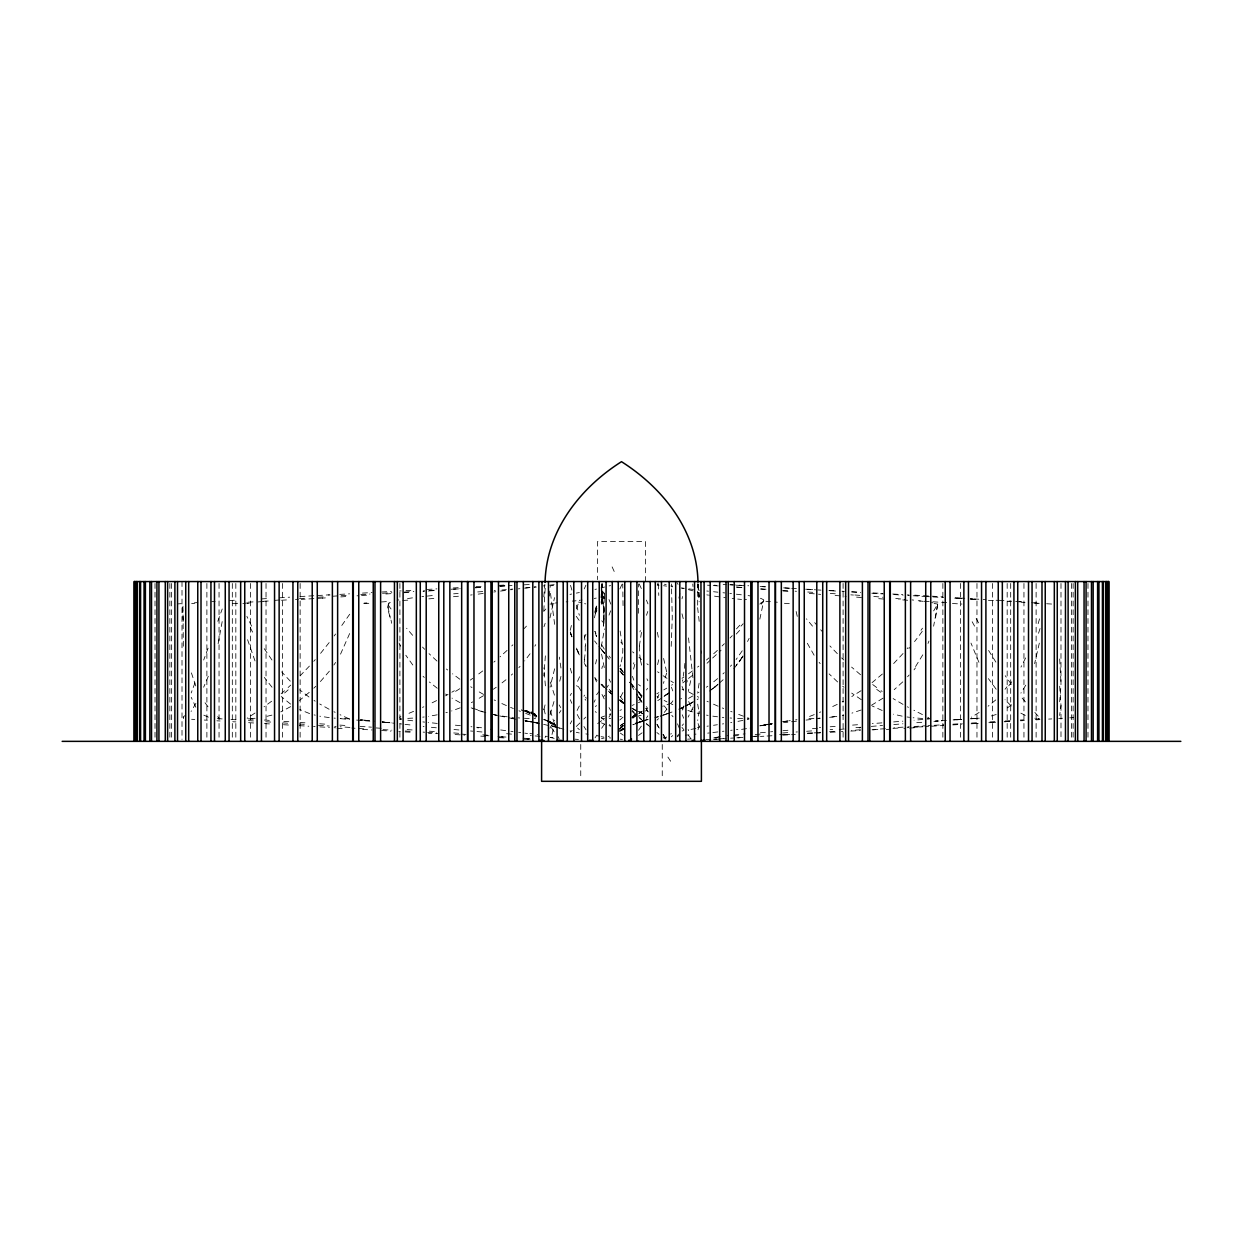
<?xml version="1.0" encoding="UTF-8"?>
<svg xmlns="http://www.w3.org/2000/svg" width="1243" height="1243" viewBox="0 0 1243 1243"><rect width="100%" height="100%" fill="white"/><g stroke="black" fill="none" stroke-linecap="round" stroke-linejoin="round"><path stroke-width="0.75" stroke-dasharray="5 3.75" d="M601.301 588.685L602.125 584.241M1059.689 686.214L1060.994 705.434L1059.642 715.455M1060.994 583.464L1060.978 685.514L1059.673 701.767M638.591 613.265L638.653 584.008M601.286 590.176L604.378 593.284L603.399 626.192L604.44 610.903M601.938 584.008L601.301 604.347M543.797 610.701L545.397 585.267M601.348 603.088L602.094 583.589L601.239 595.102M697.665 605.155L697.711 583.977M601.301 591.45L602.125 584.024M601.286 646.671L604.486 628.927M543.797 596.873L544.869 584.226M545.382 655.853L543.812 675.912M603.912 612.706L604.393 605.527M639.337 645.972L641.481 632.33M601.239 596.096L602.125 584.443M671.204 646.376L672.277 617.118L671.422 584.008M933.664 610.888L937.75 604.082L933.617 626.192M699.125 683.153L697.68 691.947M222.186 621.578L217.68 646.205M699.234 711.167L697.68 720.489M935.528 617.818L937.75 604.082M1039.334 643.097L1034.611 663.669M549.965 617.88L554.533 597.619M658.728 659.784L657.174 666.497M183.405 718.64L183.358 716.714M690.72 680.636L688.296 691.326M584.723 659.784L584.163 662.488M554.642 668.796L550.074 687.177M759.83 619.154L763.684 601.006L759.691 606.273M596.578 659.598L595.583 663.948M682.003 598.831L682.516 596.516M570.226 630.325L571.842 623.691M543.844 709.737L545.397 703.554M594.449 617.802L596.624 608.542L594.9 615.922M560.95 676.363L559.35 682.733M633.868 662.705L633.557 663.948M665.891 738L666.481 736.881M666.621 673.131L663.42 683.37M1039.552 618.843L1037.454 626.146M550.136 714.709L554.611 699.374M595.304 609.893L596.376 606.211M620.506 664.741L619.977 666.497M699.281 725.943L698.007 729.765M594.915 612.1L596.64 606.848M682.36 681.257L682.889 679.672M646.484 615.301L647.789 611.494M545.18 623.287L543.999 626.69M595.117 610.826L596.935 605.434M576.395 608.946L579.626 600.136M349.64 633.557L340.427 654.377M217.805 621.282L222.217 608.992M683.759 705.946L682.189 710.126M657.283 585.204L658.168 582.749M208.094 648.193L203.681 660.017M609.023 615.114L610.655 610.81M193.209 687.55L195.664 680.962M192.028 690.72L191.189 692.972M595.35 611.043L596.671 607.547M601.27 595.319L602.591 591.823L601.239 595.413M595.133 611.509L596.485 607.936M928.024 643.439L928.956 641.046M208.296 676.285L203.65 687.224M693.143 707.065L688.109 717.102M579.595 676.751L576.332 684.054M596.904 608.247L594.807 613.25L596.795 609.878M601.332 597.728L603.508 592.554M584.412 637.814L585.935 634.225M584.241 588.902L585.888 585.204M545.102 737.534L545.553 736.54M658.961 694.526L657.283 698.178M619.853 588.98L622.044 584.241M583.992 696.235L584.49 695.132M1025.63 657.92L1020.954 667.103M749.141 638.312L747.556 641.512M579.331 706.008L576.674 711.338M622.914 692.506L619.946 698.317M595.242 613.669L596.858 610.391M600.928 602.202L604.176 595.646A204.411 11.638 -1.2 0 1 600.54 597.075M570.257 723.846L571.858 720.754M195.897 703.336L191.096 711.431M601.519 600.524L604.114 595.646M922.772 654.843L915.034 667.413M601.41 601.472L604.176 596.438M1025.755 685.173L1020.907 693.097M534.863 646.205L535.749 644.651M570.211 695.505L571.485 693.299M549.888 728.149L554.658 720.241M647.805 715.859L646.422 718.159M742.553 656.786L736.307 665.254M742.988 655.916L739.989 660.825L742.91 656.32M610.733 714.29L608.946 717.118M646.5 689.958L647.541 688.265M560.904 710.514L559.288 713.016M742.257 650.788L736.089 659.551M671.748 702.559L672.883 700.834M335.579 662.457L333.87 665.021M604.424 724.125L601.643 728.274M641.341 726.114L638.296 730.589M921.016 630.294L922.477 628.166M349.718 614.213L341.25 626.239M530.046 653.771L524.686 660.934M596.951 735.11L595.055 737.798M1011.755 681.801L1007.467 687.55M334.181 635.934L335.594 634.023M603.818 696.437L604.704 695.257M641.963 696.515L638.28 701.207M329.162 642.584L320.414 653.554M683.464 723.939L682.174 725.57M733.821 668.75L740.735 659.8L736.058 665.487M329.395 671.142L319.793 682.252M666.87 709.24L664.213 712.441M907.172 648.66L907.98 647.681M543.719 611.463L545.832 608.992M907.592 676.767L909.146 674.98M595.49 706.645L596.438 705.542M315.24 659.629L313.749 661.323M903.055 653.507L893.484 663.731M740.999 626.146L743.159 623.722M730.402 666.341L731.583 665.021M518.859 667.646L520.056 666.341M309.414 666.093L300.2 675.71M736.244 634.07L741.248 628.678M730.029 637.985L732.251 635.655M583.806 719.091L585.764 717.102M656.988 720.132L658.495 718.625M724.389 643.688L722.09 645.956M511.743 645.956L512.893 644.822M579.891 722.975L576.022 726.735M902.775 681.863L894.183 689.679M619.713 729.144L622.401 726.067M632.081 717.118L636.198 713.125M315.815 686.276L313.795 688.202M620.071 728.538L622.774 725.959M570.382 732.127L572.246 730.356M1011.414 704.703L1004.919 710.002M722.944 673.908L724.234 672.681M290.691 685.126L288.096 687.55M507.097 650.4L499.981 656.863M707.049 663.249L711.26 659.334M712.659 658.029L721.064 650.198M511.308 675.104L512.598 673.908M717.397 650.4L712.612 654.735M620.288 728.507L623.131 725.912M622.992 717.149L619.791 720.008M672.712 735.561L671.313 736.819M620.537 727.901L623.333 725.399M631.739 717.91L634.551 715.409M718.128 684.178L714.772 687.115L717.537 684.675M719.386 683.06L724.436 678.554M995.752 699.933L988.123 706.195M309.243 692.351L299.516 700.446M284.585 690.72L281.12 693.703M882.39 674.017L872.058 682.64M714.772 687.115L717.382 684.877M619.278 729.144L623.706 725.368M632.547 717.832L636.96 714.072M708.945 657.92L706.459 660.017M493.859 662.115L495.102 661.074M717.615 678.616L713.482 681.972M632.609 717.599L636.991 713.979M505.963 679.75L500.463 684.116M632.858 718.252L637.317 714.787M638.793 713.637L641.761 711.338L638.7 713.373M682.795 682.889L687.068 679.564M688.498 678.46L692.786 675.135M697.572 667.103L698.846 666.124M709.504 691.077L715.595 686.431L709.737 690.782M482.735 670.94L476.364 675.71M271.642 701.238L264.044 706.785M642.103 732.811L638.529 735.436M692.429 670.94L688.467 673.799M472.697 678.367L470.289 680.107M664.042 696.437L669.993 692.196M496.252 687.224L493.393 689.228M706.366 687.224L707.811 686.214M669.635 692.32L663.467 696.639L669.464 692.491M683.899 677.015L682.019 678.305M883.089 698.131L871.281 705.371M255.033 713L247.186 718.252M620.381 725.601L623.427 723.566M632.594 717.444L637.177 714.399M861.042 690.72L851.797 696.546M620.459 725.555L623.566 723.504M632.905 717.304L637.566 714.212M639.12 713.187L642.227 711.12M697.152 699.623L698.302 698.846M657.765 700.617L662.566 697.494M979.127 712.457L971.342 717.227M671.624 685.173L672.587 684.567M697.463 693.097L698.97 692.149M483.465 695.707L476.768 699.685M290.644 706.645L280.747 711.882M454.332 690.72L451.815 692.227M620.366 730.635L623.675 728.631M619.402 731.164L622.432 729.346M688.824 704.501L693.563 701.673M666.745 688.156L663.809 689.881M692.786 695.94L688.544 698.395M688.979 704.268L693.641 701.549M687.426 705.169L692.289 702.388M448.055 694.417L445.538 695.847M658.852 692.662L656.848 693.749M471.33 702.637L472.697 701.922M842.164 701.875L843.391 701.238M619.869 731.272L623.209 729.532M761.369 603.306L759.784 604.051M680.014 708.79L683.339 707.065M685.002 706.21L689.989 703.631L685.111 706.148M436.604 700.586L428.944 704.377M837.238 704.377L829.702 707.951M678.756 709.209L683.961 706.785M635.732 723.612L642.196 720.629M422.527 707.376L423.816 706.785M638.374 702.715L640.456 701.782M389.121 603.306C385.439 607.936 391.079 617.181 391.623 623.287M413.577 711.353L405.933 714.601M632.081 705.449L634.179 704.548M819.463 712.457L820.753 711.913M635.919 723.675L641.108 721.499M399.609 717.227L400.868 716.714M641.264 721.344L632.858 724.731L647.261 719.821L635.266 723.286M619.698 730.294L623.287 728.849M814.243 714.601L806.334 717.739M460.143 707.842L451.629 710.98M667.382 713.839L672.121 711.944L660.188 716.154L666.916 713.839M619.977 710.343L621.5 709.737M861.166 710.002L851.952 713.109M996.171 714.507L988.449 716.791M609.256 714.368L610.795 713.808M604.642 716.046L601.565 717.149M663.42 715.098L666.87 713.886M654.859 717.568L658.433 716.496M271.906 715.113L264.277 716.978M445.88 712.705L447.325 712.301M648.24 719.542L644.527 720.583L647.945 719.666M635.593 723.271L641.217 721.779M682.127 730.993L683.945 730.527M604.176 738L602.7 738.373A603.539 34.928 -0.6 0 1 601.503 738.637M600.944 587.955L604.626 587.022M656.661 717.289L658.231 716.9M609.101 585.919L610.608 585.546M596.485 589.058L594.946 589.431M642.724 720.66L647.898 719.402M748.954 719.091L747.307 719.464M569.978 594.387L571.671 594.014M437.179 714.818L428.509 716.372M742.894 720.412L736.074 721.732M842.381 715.393L843.764 715.113M759.659 725.85L762.487 725.29M768.283 724.172L764.383 724.918L771.934 724.001L760.592 725.663L765.346 724.731M576.364 593.097L579.362 592.554M770.318 723.799L772.416 723.426M697.463 727.714L699.141 727.435M730.682 722.68L731.785 722.494M638.716 715.688L641.155 715.284M760.53 725.819L771.794 724.032L760.592 725.663M782.639 721.732L787.627 720.987M722.432 723.985L723.659 723.799M783.074 721.67L791.527 720.412M836.819 716.372L829.765 717.32M707.034 726.223L708.324 726.036M717.397 724.731L713.529 725.29M788.917 720.8L790.222 720.598M829.609 717.351L838.217 716.154M493.782 592.01L495.771 591.73M795.567 719.852L796.949 719.666M736.477 729.594L737.876 729.408M483.17 593.455L477.514 594.201M500.509 591.093L506.181 590.363M730.713 730.34L732.174 730.154M510.64 589.803L512.147 589.617M422.744 717.149L424.174 716.978M722.432 731.366L723.97 731.179M796.499 721.158L783.51 722.696M717.848 731.925L712.441 732.578M713.917 737.627L718.625 737.068M518.3 588.871L519.869 588.685M524.546 588.141L529.254 587.582M543.331 585.919L544.885 585.733M549.515 585.189L554.129 584.63M472.185 594.853L470.584 595.04M533.962 587.022L535.531 586.836M707.702 733.137L709.302 732.95M764.383 724.918L772.027 724.032M806.008 720.07L813.621 719.231M247.295 603.492L249.19 603.306M554.114 603.678L550.043 604.082M979.313 718.19L970.643 718.718L976.47 718.423M663.84 737.627L665.875 737.441M760.405 732.764L766.511 732.205M255.11 718.283L247.264 718.734L253.681 719.277M816.931 718.516L820.256 718.221M782.966 730.713L791.387 729.967M770.598 731.832L772.649 731.645M927.123 719.091L929.267 718.905M525.68 587.955L529.953 587.582M534.226 587.209L536.37 587.022M922.819 719.464L914.056 720.225M510.655 589.244L512.815 589.058M506.321 589.617L501.939 589.99M551.379 585.733L553.539 585.546M494.155 590.643L495.273 590.549M893.655 721.919L902.853 721.173M871.296 726.409L882.546 725.477M893.795 724.545L902.931 723.799M453.617 593.828L458.185 593.455M860.917 727.248L853.801 727.808M482.688 591.559L476.861 592.01M819.386 727.621L820.566 727.528M881.893 722.867L872.275 723.612M921.747 722.307L914.599 722.867M830.2 726.782L837.596 726.223M933.897 721.36L941.324 720.8M852.558 725.104L860.016 724.545M953.07 719.915L961.585 719.277M953.909 719.852L959.006 719.464M830.138 729.594L832.701 729.408M970.659 718.811L974.838 718.516L971.187 718.765M390.861 593.641L382.953 594.201M403.773 592.74L411.449 592.181M423.024 591.373L424.314 591.28M428.229 591L436.122 590.456M782.748 732.95L790.75 732.391M796.064 732.018L797.385 731.925M806.645 731.272L814.553 730.713M738.016 737.814L743.314 737.441L736.819 737.829M453.571 589.244L458.993 588.871M475.339 587.768L483.527 587.209M412.723 718.097L405.638 718.501M961.802 719.417L954.717 719.915L962.035 719.402M499.872 586.106L505.295 585.733M946.327 720.412L935.218 721.158L942.318 720.707M368.814 603.306L360.128 603.865M183.327 646.205L182.939 604.051M191.64 603.492L194.561 603.306M715.315 737.441L718.236 737.254M860.576 729.781L851.657 730.34M807.562 733.137L816.325 732.578M819.261 732.391L820.722 732.298M829.532 731.739L836.896 731.272M1020.285 720.039L1023.3 719.852M1035.279 719.091L1039.381 718.827L1034.782 718.19M818.298 718.283L819.743 718.19M989.941 721.919L996.047 721.546M1005.183 720.987L1011.243 720.598M919.385 726.969L922.353 726.782M925.32 726.611L928.583 726.409M931.458 726.223L943.732 725.477M952.822 724.918L961.927 724.358M971.078 723.799L974.761 723.581M360.765 594.574L370.01 594.014M450.991 589.244L460.159 588.685M475.416 587.768L481.507 587.395M499.81 586.292L505.917 585.919M508.977 585.733L512.023 585.546M524.266 584.816L530.404 584.443M429.441 590.549L435.625 590.176M913.978 726.502L924.885 725.85M927.993 725.663L931.116 725.477M934.239 725.29L943.592 724.731M903.117 727.155L893.872 727.714M907.763 726.875L909.317 726.782M952.915 724.172L962.237 723.612M971.513 723.053L977.666 722.68M713.187 739.228L716.9 739.01M872.011 729.827L875.616 729.61M1058.694 718.485L1062.563 718.252M1069.772 717.817L1073.377 717.599M872.866 729.781L880.976 729.299M907.157 727.714L908.695 727.621M995.643 722.307L989.475 722.68M1004.919 721.732L1011.134 721.36M1020.472 720.8L1024.387 720.552M1036.087 719.852L1039.956 719.619M1048.641 719.091L1051.78 718.905M913.31 727.341L922.492 726.782M974.124 723.612L978.257 723.364M328.385 595.04L330.017 594.946M423.241 590.907L424.795 590.829M382.487 593.284L391.887 592.74M404.457 592.01L413.872 591.466M718.765 738.901L724.016 738.591M730.651 738.187L733.805 738M760.405 736.431L763.839 736.229M767.086 736.027L771.95 735.747M807.499 733.65L820.225 732.904M830.324 732.298L838.217 731.832M841.371 731.645L842.94 731.552M850.834 731.086L860.28 730.527M339.79 594.387L349.532 593.828M362.459 593.097L372.123 592.554M381.772 592.01L391.452 591.466M399.516 591L401.147 590.907M405.995 590.643L410.874 590.363M427.126 589.431L436.899 588.871M453.213 587.955L459.739 587.582M476.038 586.649L482.564 586.292M498.863 585.36L505.373 585.002M237.724 603.306L231.167 603.678M609.225 718.454L610.764 718.392M813.932 718.501L806.614 718.718M400.013 718.687L401.411 718.64M604.611 718.609L601.534 718.687M349.687 718.827L340.178 718.501M747.261 718.718L748.814 718.734M929.717 718.734L927.402 718.687M533.993 718.64L535.578 718.687M222.14 718.905L217.339 718.64M742.599 718.609L736.353 718.361M529.223 718.501L524.468 718.283M851.812 591.73L860.001 592.181M873.099 592.911L882.918 593.455M922.71 718.501L913.154 717.739M723.177 584.443L726.44 584.63M729.688 584.816L732.95 585.002M736.198 585.189L742.708 585.546M762.223 586.649L765.47 586.836M784.97 587.955L791.465 588.327M807.717 589.244L814.227 589.617M828.91 590.456L837.083 590.907M892.738 594.014L902.511 594.574M841.977 591.186L843.624 591.28M907.39 594.853L909.006 594.946M1034.238 603.026L1039.863 603.352M1046.606 603.741L1051.873 604.051M952.433 603.492L961.989 604.051M264.448 723.612L270.788 723.985M283.451 724.731L289.79 725.104M299.283 725.663L308.777 726.223M313.531 726.502L315.116 726.596M319.871 726.875L329.379 727.435M730.387 584.692L748.706 585.779M760.172 586.463L766.325 586.836M783.603 587.877L790.999 588.327M791.698 588.359L796.406 588.654M805.619 589.198L815.594 589.803M817.723 589.943L821.001 590.13M954.795 598.287L961.088 598.66M970.876 599.25L979.453 599.763M988.418 600.307L995.907 600.757M1007.591 601.441L1011.01 601.643M1021.435 602.265L1025.024 602.482M497.977 736.695L504.223 737.068M523.039 738.187L526.193 738.373M248.6 722.68L254.939 723.053M334.134 727.714L335.719 727.808M362.63 729.408L372.092 729.967M381.539 730.527L390.97 731.086M398.817 731.552L400.386 731.645M405.094 731.925L412.94 732.391M191.608 719.277L194.778 719.464M204.256 720.039L207.41 720.225M216.903 720.8L220.073 720.987M232.736 721.732L235.906 721.919M428.602 733.323L431.725 733.51M830.588 590.72L836.85 591.093M842.847 591.466L844.339 591.559M851.641 591.994L860.731 592.554M871.778 593.222L883.229 593.921M893.841 594.574L903.117 595.133M907.81 595.428L909.379 595.521M913.17 595.754L925.258 596.485M926.128 596.547L929.531 596.749M829.299 590.643L830.821 590.736M932.918 596.951L943.577 597.603M423.133 732.111L424.624 732.205M427.623 732.391L436.619 732.95M405.218 730.993L412.676 731.459M382.999 729.594L391.84 730.154M499.049 737.627L505.031 738M795.116 591.186L796.499 591.28M807.748 592.01L816.231 592.554M339.867 725.104L348.537 725.663M319.746 723.799L328.338 724.358M360.082 726.409L371.502 727.155M230.965 719.464L236.823 719.852M248.46 720.598L254.225 720.987M782.655 590.363L790.936 590.907M830.293 593.455L835.871 593.828M299.967 722.494L308.388 723.053M265.691 721.732L271.378 722.105M282.658 722.867L291.017 723.426M349.936 727.435L340.209 726.782M718.236 585.919L712.876 585.546M707.5 585.189L710.188 585.36M730.092 717.988L731.645 718.097M288.842 721.732L280.592 721.173M299.314 723.985L307.534 724.545M318.426 725.29L329.271 726.036M334.724 726.409L336.092 726.502M736.959 587.209L742.304 587.582M761.011 588.871L766.387 589.244M264.339 720.039L272.435 720.598M853.475 595.04L850.818 594.853M407.16 729.594L412.427 729.967M518.176 717.864L519.745 717.988M550.338 737.441L552.902 737.627M429.332 731.179L437.054 731.739M453.695 732.95L458.745 733.323M1035.559 603.492L1038.029 603.678M784.426 603.306L789.305 603.678M334.056 718.097L335.268 718.19M382.269 722.121L391.172 722.867M714.212 585.189L716.403 585.36M736.229 587.022L742.863 587.582M356.632 720.07L369.824 721.158M501.566 736.695L505.994 737.068M760.53 589.058L764.896 589.431M385.734 722.307L389.37 722.68L384.103 722.23L394.699 723.255M818.484 594.201L820.629 594.387M470.569 730.993L472.713 731.179M477.001 731.552L483.465 732.111M782.981 591L791.107 591.73M814.289 593.828L806.117 593.097M340.66 718.672L349.469 719.448M458.962 729.967L452.809 729.408M360.688 719.852L362.692 720.039M460.33 725.663L452.499 724.918M360.268 719.806L368.627 720.598M364.681 720.225L374.454 721.173M722.245 717.32L723.814 717.475M511.914 717.32L513.468 717.475M470.973 726.689L471.92 726.782M437.272 723.426L428.167 722.494M476.582 727.248L481.973 727.808M383.885 722.105L382.036 721.919L389.37 722.68M436.34 727.808L429.177 727.062M723.022 592.74L724.747 592.911M717.848 592.181L713.544 591.73M422.884 721.919L424.624 722.105M399.935 723.799L401.644 723.985M706.801 591L708.463 591.186M729.843 593.455L731.505 593.641M405.032 724.358L413.313 725.29M423.195 726.409L424.034 726.502M412.738 720.8L406.259 720.039M736.384 594.201L742.444 594.946M697.976 589.99L699.545 590.176M329.24 717.631L319.808 716.201M657.594 585.002L659.101 585.189M663.607 585.733L666.605 586.106M693.376 589.431L688.855 588.871M400.013 719.277L401.551 719.464M671.065 586.649L672.556 586.836M681.428 587.955L684.396 588.327M500.665 729.967L506.569 730.713M717.537 716.791L712.829 716.154M507.237 716.791L501.038 715.906M609.303 737.814L610.733 738M510.873 731.272L513.002 731.552M518.642 732.298L520.724 732.578M909.519 717.32L907.064 716.978M603.756 737.068L601.099 736.695M524.841 733.137L527.498 733.51M526.053 721.08L535.531 722.416M537.427 722.696L525.105 720.893L532.765 722.167M934.083 603.492L937.548 604.051M584.567 603.678L585.733 603.865M534.661 722.478L540.441 723.752M706.552 715.113L708.122 715.393M511.184 718.361L516.498 719.324L494.761 714.958M543.673 724.374L558.154 727.776M902.154 716.154L893.453 714.181M493.378 714.507L494.9 714.818M532.579 722.012L524.468 720.66L539.369 723.442L534.272 722.369M579.254 732.95L576.27 732.298M707.718 595.04L706.847 594.853M550.152 737.441L554.176 738.373M681.754 588.141L683.417 588.514M670.987 585.733L672.618 586.106M493.859 714.632L497.355 715.424L494.061 714.663M664.461 584.241L666.17 584.63M570.91 731.086L570.117 730.9M688.265 589.617L692.988 590.829M697.168 713.109L698.737 713.482M314.091 714.896L315.225 715.176M692.506 711.882L687.907 710.499M543.642 719.666L545.553 720.225M482.812 711.882L476.955 710.002M485.827 712.736L470.274 707.314M558.06 727.528L550.68 725.29L557.361 727.326M559.07 727.839L564.198 729.408M208.42 717.149L203.712 715.113M697.447 592.181L699.125 592.74M609.039 725.663L610.733 726.223M309.6 713.575L299.781 709.582M534.599 716.714L536.028 717.227M747.556 717.739L748.97 718.252M681.848 708.401L683.355 708.961M604.611 724.172L601.41 722.867M743.361 716.186L736.338 713.544M530.31 715.145L524.608 713M730.713 711.353L732.111 711.913M518.968 710.794L520.366 711.353M471.19 707.842L472.62 708.401M882.204 710.499L872.275 706.008M549.919 721.732L554.611 724.172L544.154 719.433M722.307 707.951L723.706 708.541M513.359 708.541L510.578 707.376M546.982 720.552L552.078 722.68L546.982 720.427M718.112 706.195L712.534 703.756M506.414 705.589L500.929 703.134M530.031 712.954L523.241 709.971L535.438 715.502M531.724 713.715L536.805 715.952L531.616 713.529M1025.304 715.393L1020.767 713.109M348.91 718.765L340.085 714.725M671.375 704.035L672.836 704.703M706.987 701.238L708.37 701.875M530.046 712.721L524.779 710.266L529.906 712.705M544.077 719.262L554.611 724.172M546.982 720.847L555.512 724.918L546.92 720.676M494.139 699.933L495.506 700.586M927.729 717.227L928.785 717.739M638.607 711.586L644.915 714.678L638.312 711.4M531.429 713.047L536.588 715.595M631.724 708.137L636.665 710.592M333.932 711.726L335.144 712.332M922.446 714.601L913.885 710.235M697.339 696.546L698.706 697.23M531.274 713.031L536.277 715.564M549.624 722.292L554.627 724.824L549.577 722.136M667.009 701.922L664.135 700.446M531.134 712.472L536.168 715.098M460.003 702.637L452.032 698.131M329.1 709.24L319.715 703.973M693.268 694.417L687.892 691.465M531.041 712.457L535.919 715.067M547.324 721.173L555.481 725.539M907.374 706.785L908.478 707.376M483.543 694.417L477.094 690.72M903.008 704.377L893.127 698.597M547.355 720.924L555.481 725.492M531.072 711.773L535.873 714.492M547.044 720.816L555.015 725.337M657.065 696.531L658.479 697.339M633.044 709.054L637.519 711.649L632.967 708.976M622.929 702.124L619.9 700.244L622.479 702.466M620.241 700.322L623.163 702.186M470.74 686.742L471.998 687.55M314.044 700.446L315.178 701.176M861.337 699.685L851.688 693.097M445.553 694.029L446.843 694.884M673.38 682.64L670.832 680.962M667.009 678.367L663.14 675.71M881.085 690.72L882.173 691.465M623.287 735.188L620.366 733.106M290.582 704.097L281.229 696.546M638.482 684.536L640.471 685.95M308.979 697.012L299.734 689.865M657.594 671.764L658.961 672.743M620.071 700.555L622.867 702.559M459.848 679.237L452.53 673.799M876.688 687.55L871.312 683.479M437.256 688.234L429.348 681.972M620.008 699.825L622.727 701.969M621.096 701.114L624.281 703.554L620.179 700.244M646.888 663.762L648.224 664.803M608.417 691.186L611.292 693.454M663.374 737.705L664.803 738.824M446.423 669.029L447.635 669.993M842.661 686.214L843.935 687.224M659.07 734.271L656.894 732.515M639.586 718.252L644.977 722.603M646.313 723.69L650.353 726.953M609.365 724.607L610.437 725.477M641.574 659.505L638.964 657.329M860.544 674.747L851.595 667.103M219.918 718.765L217.587 716.714M648.085 725.151L646.609 723.877M837.627 681.972L829.128 673.908M632.594 651.798L633.852 652.917M436.992 661.074L429.037 653.663M609.505 692.165L611.696 694.138L609.21 691.714M623.504 703.647L620.645 701.068L623.147 703.46M604.145 720.101L601.115 717.32M631.926 711.276L637.038 715.937M577.607 728.056L579.393 729.688M641.481 719.293L638.576 716.605M1011.274 706.008L1005.012 699.685M619.651 699.793L623.8 703.662M600.99 684.101L606.18 688.979M843.842 660.017L841.651 657.92M423.071 676.285L424.298 677.466M623.287 671.997L619.822 668.594M604.222 686.897L601.736 684.473L607.081 689.849M634.287 712.441L632.174 710.312M601.798 685.188L604.145 687.55M837.331 653.663L829.92 645.956M290.303 681.148L281.633 671.888M424.671 649.297L422.527 647.075M595.319 711.555L596.267 712.534M601.752 620.754L603.896 623.116M629.579 682.174L634.505 687.581M1034.875 712.457L1039.599 717.739M631.895 684.66L634.381 687.426M620.925 672.37L623.349 675.104L619.9 671.034L623.535 675.213M272.031 687.224L264.355 677.466M1025.397 701.875L1020.845 696.546M638.358 692.475L640.86 695.412L638.529 692.662M630.387 682.997L633.883 687.146M812.502 626.146L806.474 618.843M594.9 677.823L597.075 680.449M671.826 715.331L673.084 716.838M681.956 727.419L683.852 729.719M601.783 650.027L604.207 652.995M622.774 699.871L620.086 696.5M208.016 706.785L203.417 700.586M604.968 653.771L598.986 646.36L604.611 653.336M606.164 655.247L610.297 660.39M609.319 689.368L611.338 691.916L609.21 689.166M666.776 709.116L664.228 705.884M996.171 689.228L988.403 678.616M412.8 665.021L405.808 655.232M629.921 682.5L634.318 688.109M688.311 735.25L691.512 739.461M819.137 662.317L820.194 663.669M610.468 657.889L609.039 656.009M594.605 640.953L596.951 644.045M271.968 660.017L263.904 648.193M391.048 608.992L387.459 604.082L390.255 618.128M585.002 699.156L585.795 700.229M1011.336 684.303L1005.23 675.71M576.239 616.295L579.549 620.91M554.145 731.816L550.167 725.617M623.271 729.719L620.241 725.368M622.681 672.183L620.49 669.029L622.572 672.043M995.907 662.115L987.859 649.297M638.793 697.432L641.854 702.093M662.97 734.582L665.067 737.814M814.118 655.232L806.334 641.512M641.839 701.984L636.758 694.107L641.963 702.217M646.142 708.681L648.224 711.928M622.712 671.562L620.677 668.392L623.427 672.805M604.331 649.172L601.286 644.092M586.028 729.843L583.961 726.518M631.895 686.447L633.852 689.585M195.85 707.251L191.22 697.339M584.35 663.42L586.168 666.372L584.21 663.078M656.832 724.234L658.65 727.233M663.342 734.877L666.45 739.958M657.283 724.98L657.967 726.114M657.314 724.871L659.272 728.103M663.187 734.582L666.124 739.43M560.702 707.609L559.148 704.936M610.686 710.452L609.008 707.593M647.805 708.883L646.5 706.521M974.574 626.146L971.902 621.282M579.564 718.92L576.379 712.923M610.655 682.205L609.054 679.175M604.207 698.892L601.255 692.972M576.721 685.483L577.327 686.68M400.634 646.205L399.081 643.097M641.419 696.966L638.436 690.844M251.599 626.146L246.891 616.388M646.919 678.802L647.883 680.776M978.925 662.317L970.985 643.097M639.213 583.977L641.512 588.902M576.659 649.25L579.813 656.055L576.41 647.898M688.669 701.487L692.537 709.955M255.001 660.934L247.093 638.312M571.827 703.305L570.319 699.747M595.04 631.304L595.972 633.479M683.557 690.083L682.05 686.462M576.488 648.085L579.3 654.828M646.422 600.12L647.96 603.896M682.252 714.772L683.65 718.221M608.992 599.53L610.857 604.16M195.773 685.934L191.065 671.888M554.456 695.163L550.121 681.475M688.156 729.501L688.591 730.62M633.852 680.201L632.423 676.363M596.438 681.863L594.915 677.699M570.428 633.075L571.702 636.54M672.774 690.922L671.422 687.193M554.487 723.846L550.121 710.048M570.304 632.019L572.029 636.96M595.335 633.107L596.531 636.665L594.822 631.475M698.069 723.535L699.219 727.139M570.288 632.097L571.998 637.255M604.269 667.584L601.286 652.684M571.656 673.053L570.149 667.833M576.379 605.155L579.378 615.301M545.195 713.87L543.781 708.479M571.904 590.145L570.49 585.204M641.637 665.16L640.3 659.784M682.003 613.809L683.634 620.241M666.605 671.857L663.451 657.733M620.102 631.04L622.774 647.494A51.212 51.196 -59.6 0 1 621.811 659.474L621.5 660.965A63.611 63.315 -70.7 0 1 620.428 664.725M797.26 616.388L795.675 609.396M657.361 632.33L658.697 639.088M584.288 635.018L585.655 645.972M560.95 668.019L559.334 657.112M697.711 704.144L699.219 713.529M692.926 677.653L688.342 636.23M554.658 624.343L550.059 590.145M697.634 607.687L699.219 621.749M601.192 589.617L603.539 607.392L601.348 590.363L603.539 608.262L603.912 624.095L603.803 609.132M545.413 685.872L543.812 667.911M698.131 584.226L699.234 596.764M697.774 584.008L699.156 601.814M1059.704 658.976L1060.994 683.355M692.771 584.008L692.988 586.541M698.193 583.946L699.203 597.028M183.311 621.282L182.41 604.082M658.246 584.008L658.79 595.459M623.054 605.605L622.743 584.008M604.378 593.284L604.409 600.322M1087.982 583.464L1087.982 739.694M1073.129 583.464L1073.129 739.694M1071.373 583.464L1071.373 739.694M1060.994 705.434L1060.994 739.476M1036.118 583.464L1036.118 739.694M1023.952 583.464L1023.952 739.694M1010.683 583.464L1010.683 739.694M1007.172 583.464L1007.172 739.694M992.582 583.464L992.582 739.694M976.967 583.464L976.967 739.694M960.373 583.464L960.373 739.694M942.862 583.464L942.862 739.694M843.096 583.464L843.096 739.694M662.255 744.464L662.255 779.377M645.474 581.553L645.474 541.591L597.526 541.591L597.526 579.642M580.745 744.464L580.745 779.377M399.904 583.464L399.904 739.694M300.138 583.464L300.138 739.694M282.627 583.464L282.627 739.694M266.033 583.464L266.033 739.694M250.418 583.464L250.418 739.694M235.828 583.464L235.828 739.694M232.317 583.464L232.317 739.694M219.048 583.464L219.048 739.694M206.882 583.464L206.882 739.694M182.006 581.553L182.006 739.43M171.627 583.464L171.627 739.694M169.871 583.464L169.871 739.694M155.018 583.464L155.018 739.694M1040.049 628.538A429.534 264.557 65.5 0 1 1037.703 635.701M1006.97 686.835A224.113 136.373 67.3 0 1 1005.043 689.259M915.47 667.879A131.152 107.069 77.9 0 1 914.025 669.837M621.376 716.279A225.201 192.059 -4.6 0 1 619.869 716.388M681.584 698.473A144.67 135.705 -3 0 1 680.496 699.001M671.686 702.916A144.67 135.705 -3 0 1 662.69 706.242M647.572 710.452A144.67 135.705 -3 0 1 645.226 710.949M739.818 625.198A429.534 403.757 -17 0 1 735.483 629.968M526.442 626.13A429.534 337.645 -58.1 0 1 524.266 628.507M459.801 688.7A224.113 179.287 -59.3 0 1 454.736 691.854M184.415 715.626A224.113 6.712 -72.1 0 1 183.731 717.118M412.629 635.313A429.534 402.266 -21.5 0 1 406.632 628.228M622.028 643.299A350.914 321.611 44.4 0 1 620.816 642.118M683.432 690.005A224.113 201.754 45.3 0 1 682.065 689.197M978.567 622.836A429.534 103.2 70.4 0 1 974.73 615.798M922.275 631.304A358.326 314.044 49.5 0 1 914.537 641.59M909.721 647.525A358.326 314.044 49.5 0 1 908.897 648.504M288.19 689.834A224.113 105.033 -69.7 0 1 284.631 692.957M252.609 632.128A429.534 330.576 -59.3 0 1 250.107 627.358M822.711 632.081A429.534 273.864 64.9 0 1 820.706 629.75M816.713 625.027A429.534 273.864 64.9 0 1 814.724 622.65M880.79 692.258A224.113 146.425 66.1 0 1 876.346 689.119M701.642 653.398A86.622 3.123 80.6 0 1 701.207 650.804M684.877 663.389A132.411 73.135 87.1 0 1 683.262 676.037M678.554 734.131A195.167 175.31 -5.8 0 1 677.202 736.819M687.363 680.667A83.25 64.372 80.3 0 1 686.757 682.329M677.373 582.781A216.096 194.949 40.2 0 1 678.025 584.459M638.886 740.331A188.858 129.505 -48.6 0 1 638.047 741.481M601.674 720.629A108.576 25.295 -38.9 0 1 595.397 725.29M634.831 664.259A135.673 135.534 24.1 0 1 633.153 670.428M670.645 761.244A188.858 28.605 60.8 0 1 667.911 757.096M640.533 659.738A51.771 49.86 86.4 0 1 639.57 645.987M639.943 631.895A127.112 115.677 -87.1 0 1 640.285 630.543M677.528 723.83A188.827 50.481 60 0 1 680.341 730.775M679.874 593.626A226.568 88.61 -68.9 0 1 678.911 598.116M599.017 691.543A115.071 68.443 -58.2 0 1 596.578 694.744M608.355 685.188A104.412 85.099 -63.6 0 1 606.817 687.628M612.131 566.901A216.919 65.211 70 0 1 614.757 572.712M602.513 665.984A134.166 119.95 -84.6 0 1 601.83 668.548M595.211 699.825A162.336 122.451 -79 0 1 594.045 702.233M585.204 646.003A51.771 45.074 -88 0 1 584.288 659.691M552.016 734.458A188.858 86.699 -57.2 0 1 553.306 729.19M559.117 738.855A188.858 165.288 -5.5 0 1 558.123 736.633M586.339 698.224A108.11 101.398 -1 0 1 585.531 697.183M580.963 690.735A108.11 101.398 -1 0 1 578.197 686.229M549.359 596.081A216.872 185.176 51.3 0 1 550.307 585.624M705.853 739.632A603.539 2.517 -3.4 0 1 716.248 739.026M751.254 736.602A423.63 1.492 -3.4 0 1 759.628 736.105M784.815 734.613A423.63 1.492 -3.4 0 1 793.205 734.131M814.134 732.888A423.63 1.492 -3.4 0 1 818.314 732.655M914.413 727.761A356.213 4.009 -3.3 0 1 903.941 728.398M889.848 729.253A356.213 4.009 -3.3 0 1 886.306 729.455M973.036 599.235A218.69 0.823 3.5 0 1 970.27 599.064M961.973 598.567A218.69 0.823 3.5 0 1 956.457 598.225M1021.808 601.783A343.689 1.911 3.4 0 1 1019.244 601.628M1011.522 601.161A343.689 1.911 3.4 0 1 1008.943 601.022M998.642 600.4A343.689 1.911 3.4 0 1 996.078 600.245M985.761 599.639A343.689 1.911 3.4 0 1 983.182 599.483M972.849 598.862A343.689 1.911 3.4 0 1 970.27 598.706M690.44 738.979A603.539 14.263 -3.1 0 1 687.643 739.165M760.188 734.131A423.63 10.27 -3.1 0 1 754.781 734.504M738.342 735.592A423.63 10.27 -3.1 0 1 732.78 735.949M860.374 727.776A356.213 13.176 -2.7 0 1 859.162 727.87M844.215 729.035A356.213 13.176 -2.7 0 1 839.072 729.423M914.739 595.148A204.411 5.656 3.1 0 1 942.474 596.826M955.106 597.634A204.411 5.656 3.1 0 1 961.305 598.038M961.709 598.069A218.69 5.392 3.2 0 1 964.77 598.271M973.813 598.877A218.69 5.392 3.2 0 1 979.717 599.281M998.968 600.276A343.689 7.924 3.2 0 1 1004.639 600.68M1015.686 601.488A343.689 7.924 3.2 0 1 1021.078 601.892M1031.566 602.684A343.689 7.924 3.2 0 1 1036.646 603.073M695.971 734.1A423.63 19.686 -2.1 0 1 694.247 734.271M688.948 734.831A423.63 19.686 -2.1 0 1 685.313 735.203M679.735 735.763A423.63 19.686 -2.1 0 1 677.839 735.949M751.766 727.792A356.213 19.329 -1.4 0 1 750.073 728.087M746.499 728.647A356.213 19.329 -1.4 0 1 741.341 729.408M854.842 594.993A204.411 10.13 2 0 1 862.673 595.583M873.798 596.469A204.411 10.13 2 0 1 883.058 597.261M895.737 598.458A218.69 10.364 2.1 0 1 905.013 599.452M912.036 599.903A343.689 15.926 2.2 0 1 913.636 600.105M918.22 600.695A343.689 15.926 2.2 0 1 926.61 601.861M931.597 602.622A343.689 15.926 2.2 0 1 932.778 602.808M609.365 736.136A423.63 24.58 -0.6 0 1 608.2 736.509M748.084 595.599A204.411 12.306 0.5 0 1 749.933 595.894M760.405 598.256A218.69 12.958 0.6 0 1 762.798 599.452M763.451 599.452A343.689 20.292 0.7 0 1 759.924 603.275M529.906 733.494A423.63 23.85 1 0 1 532.424 733.867M537.178 734.629A423.63 23.85 1 0 1 538.312 734.815M545.584 736.136A423.63 23.85 1 0 1 547.464 736.509M477.561 727.823A356.213 17.946 1.8 0 1 478.446 727.916M490.332 729.221A356.213 17.946 1.8 0 1 491.933 729.392M596.252 598.069A218.69 12.601 -1 0 1 594.216 598.458M582.097 599.996A343.689 20.012 -0.9 0 1 580.621 600.183M576.022 600.757A343.689 20.012 -0.9 0 1 572.837 601.146M567.849 601.705A343.689 20.012 -0.9 0 1 566.14 601.892M557.221 602.824A343.689 20.012 -0.9 0 1 555.357 603.01M527.265 738.901A603.539 25.419 2.4 0 1 530.155 739.165M482.766 734.799A423.63 17.651 2.4 0 1 487.551 735.172M376.178 727.947A356.213 10.736 2.9 0 1 384.211 728.491M458.434 596.22A204.411 8.328 -2.6 0 1 451.551 596.904M433.823 598.458A218.69 9.338 -2.4 0 1 426.598 599.048M407.766 600.12A343.689 15.134 -2.4 0 1 399.873 600.68M386.387 601.612A343.689 15.134 -2.4 0 1 378.136 602.171M366.934 602.902A343.689 15.134 -2.4 0 1 364.09 603.088M523.956 739.165A603.539 10.938 3.2 0 1 530.839 739.616M435.532 733.37A423.63 7.411 3.2 0 1 438.81 733.572M455.078 734.551A423.63 7.411 3.2 0 1 464.773 735.141M480.761 736.12A423.63 7.411 3.2 0 1 487.116 736.524M337.148 728.382A356.213 1.057 3.4 0 1 343.674 728.755M366.545 595.179A204.411 3.092 -3.4 0 1 356.99 595.832M345.74 596.578A204.411 3.092 -3.4 0 1 337.102 597.153M325.355 597.899A204.411 3.092 -3.4 0 1 322.372 598.101M322.605 598.069A218.69 3.947 -3.3 0 1 301.21 599.39M298.506 599.204A343.689 6.805 -3.3 0 1 295.508 599.39M286.449 599.934A343.689 6.805 -3.3 0 1 280.405 600.291M268.255 601.022A343.689 6.805 -3.3 0 1 262.18 601.379M253.044 601.907A343.689 6.805 -3.3 0 1 246.953 602.265M529.471 738.544A603.539 6.06 3.3 0 1 526.519 738.373M488.996 735.794A423.63 4.521 3.3 0 1 483.232 735.436M466.047 734.395A423.63 4.521 3.3 0 1 460.361 734.054M363.764 728.833A356.213 8.856 3.1 0 1 351.816 728.041M279.442 597.821A204.411 2.843 -3.4 0 1 289.697 597.184M300.029 596.562A204.411 2.843 -3.4 0 1 329.348 594.838M261.496 598.908A218.69 2.346 -3.4 0 1 268.317 598.489M177.935 603.88A343.689 3.092 -3.4 0 1 181.167 603.663M194.436 602.808A343.689 3.092 -3.4 0 1 197.823 602.591M211.621 601.705A343.689 3.092 -3.4 0 1 215.132 601.472M229.396 600.571A343.689 3.092 -3.4 0 1 236.636 600.105M578.43 739.43A603.539 21.659 2.7 0 1 574.701 739.165M540.052 736.322A423.63 15.429 2.7 0 1 530.326 735.576M511.588 734.116A423.63 15.429 2.7 0 1 504.798 733.556M318.177 597.246A204.411 8.126 -2.6 0 1 326.614 596.656M332.394 596.252A204.411 8.126 -2.6 0 1 348.801 595.179M299.423 598.66A218.69 8.111 -2.7 0 1 307.145 598.069M242.867 603.461A343.689 12.29 -2.8 0 1 248.351 602.902M258.062 601.938A343.689 12.29 -2.8 0 1 264.215 601.348M275.029 600.353A343.689 12.29 -2.8 0 1 281.835 599.763M622.401 739.43A603.539 32.302 1.4 0 1 620.226 739.165M599.716 736.136A423.63 22.794 1.4 0 1 597.199 735.763M587.97 734.271A423.63 22.794 1.4 0 1 585.888 733.898M559.474 728.274A356.213 20.789 0.6 0 1 558.48 727.808M412.474 597.867A204.411 11.56 -1.3 0 0 411.06 598.054A218.69 12.01 -1.4 0 0 404.907 599.064M421.936 596.671A204.411 11.56 -1.3 0 1 423.677 596.469M427.297 596.081A204.411 11.56 -1.3 0 1 435.066 595.304M388.453 603.321A343.689 18.661 -1.5 0 1 390.302 602.373M397.154 600.26A343.689 18.661 -1.5 0 1 398.817 599.872M670.521 734.069A423.63 24.938 -0.2 0 1 671.5 733.696M691.015 729.408A356.213 20.074 -1 0 1 695.894 728.476M581.848 602.669A343.689 20.758 0.1 0 1 578.554 602.109M573.613 601.177A343.689 20.758 0.1 0 1 572.712 600.975M718.672 736.695A423.63 21.364 -1.8 0 1 720.287 736.509M726.953 735.747A423.63 21.364 -1.8 0 1 728.662 735.561M733.945 735.001A423.63 21.364 -1.8 0 1 739.414 734.427M743.143 734.054A423.63 21.364 -1.8 0 1 745.054 733.867M812.456 728.662A356.213 14.761 -2.4 0 1 819.277 728.103M725.322 597.681A204.411 10.286 1.9 0 1 723.783 597.479M719.433 596.889A204.411 10.286 1.9 0 1 714.305 596.112M709.442 595.242A204.411 10.286 1.9 0 1 708.494 595.055M741.527 599.437A218.69 11.296 1.8 0 1 737.674 599.048M733.991 598.66A218.69 11.296 1.8 0 1 732.205 598.458M777.357 602.218A343.689 18.101 1.7 0 1 775.01 602.047M770.396 601.674A343.689 18.101 1.7 0 1 765.859 601.301M746.515 599.577A343.689 18.101 1.7 0 1 744.479 599.39M715.191 739.43A603.539 18.723 -2.9 0 1 726.052 738.637M754.175 736.322A423.63 12.912 -2.9 0 1 762.549 735.747M779.656 734.597A423.63 12.912 -2.9 0 1 785.467 734.209M880.386 729.019A356.213 6.075 -3.3 0 1 888.885 728.507M861.554 597.495A204.411 5.873 3.1 0 1 853.739 596.92M846.188 596.345A204.411 5.873 3.1 0 1 844.96 596.236M840.113 595.863A204.411 5.873 3.1 0 1 831.955 595.195M883.726 599.033A218.69 6.852 3 0 1 875.227 598.458M946.622 602.622A343.689 11.296 2.9 0 1 919.525 600.99M907.685 600.245A343.689 11.296 2.9 0 1 898.922 599.685M988.838 722.711A556.553 3.605 -3.4 0 1 995.861 722.276M1004.204 721.779A556.553 3.605 -3.4 0 1 1011.227 721.344M897.959 728.087A344.327 2.859 -3.4 0 1 889.46 728.6M782.795 735.188A410.656 0.979 -3.4 0 1 795.334 734.458M623.535 729.19L620.35 730.775L623.52 729.346M529.984 713.466L521.485 709.939L529.984 713.482M536.79 716.279L531.678 714.166L536.774 716.31M529.704 712.208L526.271 710.514L529.596 712.192M641.885 695.707L635.732 688.933L641.885 695.707M647.945 711.431L645.909 708.324L647.945 711.416"/><path stroke-width="1.5" d="M545.056 582.361C546.298 531.32 579.564 488.204 621.5 461.681C663.296 488.188 696.935 530.979 697.991 582.159M692.258 740.471L694.107 740.222M701.394 740.471L704.936 740.222M62.15 741.356L1180.85 741.356M557.252 740.222L561.696 740.471M539.85 740.222L543.921 740.471M589.384 740.222L593.175 740.471M628.865 740.222L631.149 740.471M701.394 741.092L701.409 781.319L541.591 781.319L541.622 739.834M1108.927 741.356L1108.927 581.553L134.073 581.553L134.073 741.356M1108.43 581.553L1108.43 741.356M1108.088 581.553L1108.088 741.356M1106.596 581.553L1106.596 741.356M1105.913 581.553L1105.913 741.356M1103.427 581.553L1103.427 741.356M1102.417 581.553L1102.417 741.356M1098.952 581.553L1098.952 741.356M1097.6 581.553L1097.6 741.356M1093.156 581.553L1093.156 741.356M1091.478 581.553L1091.478 741.356M1086.071 581.553L1086.071 741.356M1084.067 581.553L1084.067 741.356M1077.712 581.553L1077.712 741.356M1075.381 581.553L1075.381 741.356M1068.11 581.553L1068.11 741.356M1065.469 581.553L1065.469 741.356M1057.265 581.553L1057.265 741.356M1054.328 581.553L1054.328 741.356M1045.239 581.553L1045.239 741.356M1041.991 581.553L1041.991 741.356M1032.063 581.553L1032.063 741.356M1028.52 581.553L1028.52 741.356M1017.737 581.553L1017.737 741.356M1013.931 581.553L1013.931 741.356M1002.34 581.553L1002.34 741.356M998.253 581.553L998.253 741.356M985.901 581.553L985.901 741.356M981.55 581.553L981.55 741.356M968.452 581.553L968.452 741.356M963.869 581.553L963.869 741.356M950.056 581.553L950.056 741.356M945.239 581.553L945.239 741.356M930.774 581.553L930.774 741.356M925.724 581.553L925.724 741.356M910.622 581.553L910.622 741.356M905.37 581.553L905.37 741.356M890.314 581.553L890.314 741.356M889.693 581.553L889.693 741.356M884.239 581.553L884.239 741.356M869.758 581.553L869.758 741.356M868.018 581.553L868.018 741.356M862.393 581.553L862.393 741.356M848.534 581.553L848.534 741.356M845.675 581.553L845.675 741.356M839.895 581.553L839.895 741.356M826.673 581.553L826.673 741.356M822.726 581.553L822.726 741.356M816.791 581.553L816.791 741.356M804.252 581.553L804.252 741.356M799.202 581.553L799.202 741.356M793.143 581.553L793.143 741.356M781.334 581.553L781.334 741.356M775.508 581.553L775.508 741.356M775.212 581.553L775.212 741.356M769.029 581.553L769.029 741.356M757.981 581.553L757.981 741.356M752.062 581.553L752.062 741.356M750.788 581.553L750.788 741.356M744.51 581.553L744.51 741.356M734.256 581.553L734.256 741.356M728.243 581.553L728.243 741.356M726.021 581.553L726.021 741.356M719.666 581.553L719.666 741.356M710.204 581.553L710.204 741.356M704.128 581.553L704.128 741.356M700.959 581.553L700.959 741.356M694.542 581.553L694.542 741.356M685.918 581.553L685.918 741.356M679.797 581.553L679.797 741.356M675.679 581.553L675.679 741.356M669.216 581.553L669.216 741.356M661.462 581.553L661.462 741.356M655.31 581.553L655.31 741.356M650.26 581.553L650.26 741.356M643.765 581.553L643.765 741.356M636.898 581.553L636.898 741.356M630.714 581.553L630.714 741.356M624.747 581.553L624.747 741.356M618.253 581.553L618.253 741.356M612.286 581.553L612.286 741.356M606.102 581.553L606.102 741.356M599.235 581.553L599.235 741.356M592.74 581.553L592.74 741.356M587.69 581.553L587.69 741.356M581.538 581.553L581.538 741.356M573.784 581.553L573.784 741.356M567.321 581.553L567.321 741.356M563.203 581.553L563.203 741.356M557.082 581.553L557.082 741.356M548.458 581.553L548.458 741.356M542.041 581.553L542.041 741.356M538.872 581.553L538.872 741.356M532.796 581.553L532.796 741.356M523.334 581.553L523.334 741.356M516.979 581.553L516.979 741.356M514.757 581.553L514.757 741.356M508.744 581.553L508.744 741.356M498.49 581.553L498.49 741.356M492.212 581.553L492.212 741.356M490.938 581.553L490.938 741.356M485.019 581.553L485.019 741.356M473.971 581.553L473.971 741.356M467.788 581.553L467.788 741.356M467.492 581.553L467.492 741.356M461.666 581.553L461.666 741.356M449.857 581.553L449.857 741.356M443.798 581.553L443.798 741.356M438.748 581.553L438.748 741.356M426.209 581.553L426.209 741.356M420.274 581.553L420.274 741.356M416.327 581.553L416.327 741.356M403.105 581.553L403.105 741.356M397.325 581.553L397.325 741.356M394.466 581.553L394.466 741.356M380.607 581.553L380.607 741.356M374.982 581.553L374.982 741.356M373.242 581.553L373.242 741.356M358.761 581.553L358.761 741.356M353.307 581.553L353.307 741.356M352.686 581.553L352.686 741.356M337.63 581.553L337.63 741.356M332.378 581.553L332.378 741.356M317.276 581.553L317.276 741.356M312.226 581.553L312.226 741.356M297.761 581.553L297.761 741.356M292.944 581.553L292.944 741.356M279.131 581.553L279.131 741.356M274.548 581.553L274.548 741.356M261.45 581.553L261.45 741.356M257.099 581.553L257.099 741.356M244.747 581.553L244.747 741.356M240.66 581.553L240.66 741.356M229.069 581.553L229.069 741.356M225.263 581.553L225.263 741.356M214.48 581.553L214.48 741.356M210.937 581.553L210.937 741.356M201.009 581.553L201.009 741.356M197.761 581.553L197.761 741.356M188.672 581.553L188.672 741.356M185.735 581.553L185.735 741.356M177.531 581.553L177.531 741.356M174.89 581.553L174.89 741.356M167.619 581.553L167.619 741.356M165.288 581.553L165.288 741.356M158.933 581.553L158.933 741.356M156.929 581.553L156.929 741.356M151.522 581.553L151.522 741.356M149.844 581.553L149.844 741.356M145.4 581.553L145.4 741.356M144.048 581.553L144.048 741.356M140.583 581.553L140.583 741.356M139.573 581.553L139.573 741.356M137.087 581.553L137.087 741.356M136.404 581.553L136.404 741.356M134.912 581.553L134.912 741.356M134.57 581.553L134.57 741.356M631.615 739.119A103.682 37.539 35.3 0 1 631.024 738.73"/></g></svg>
